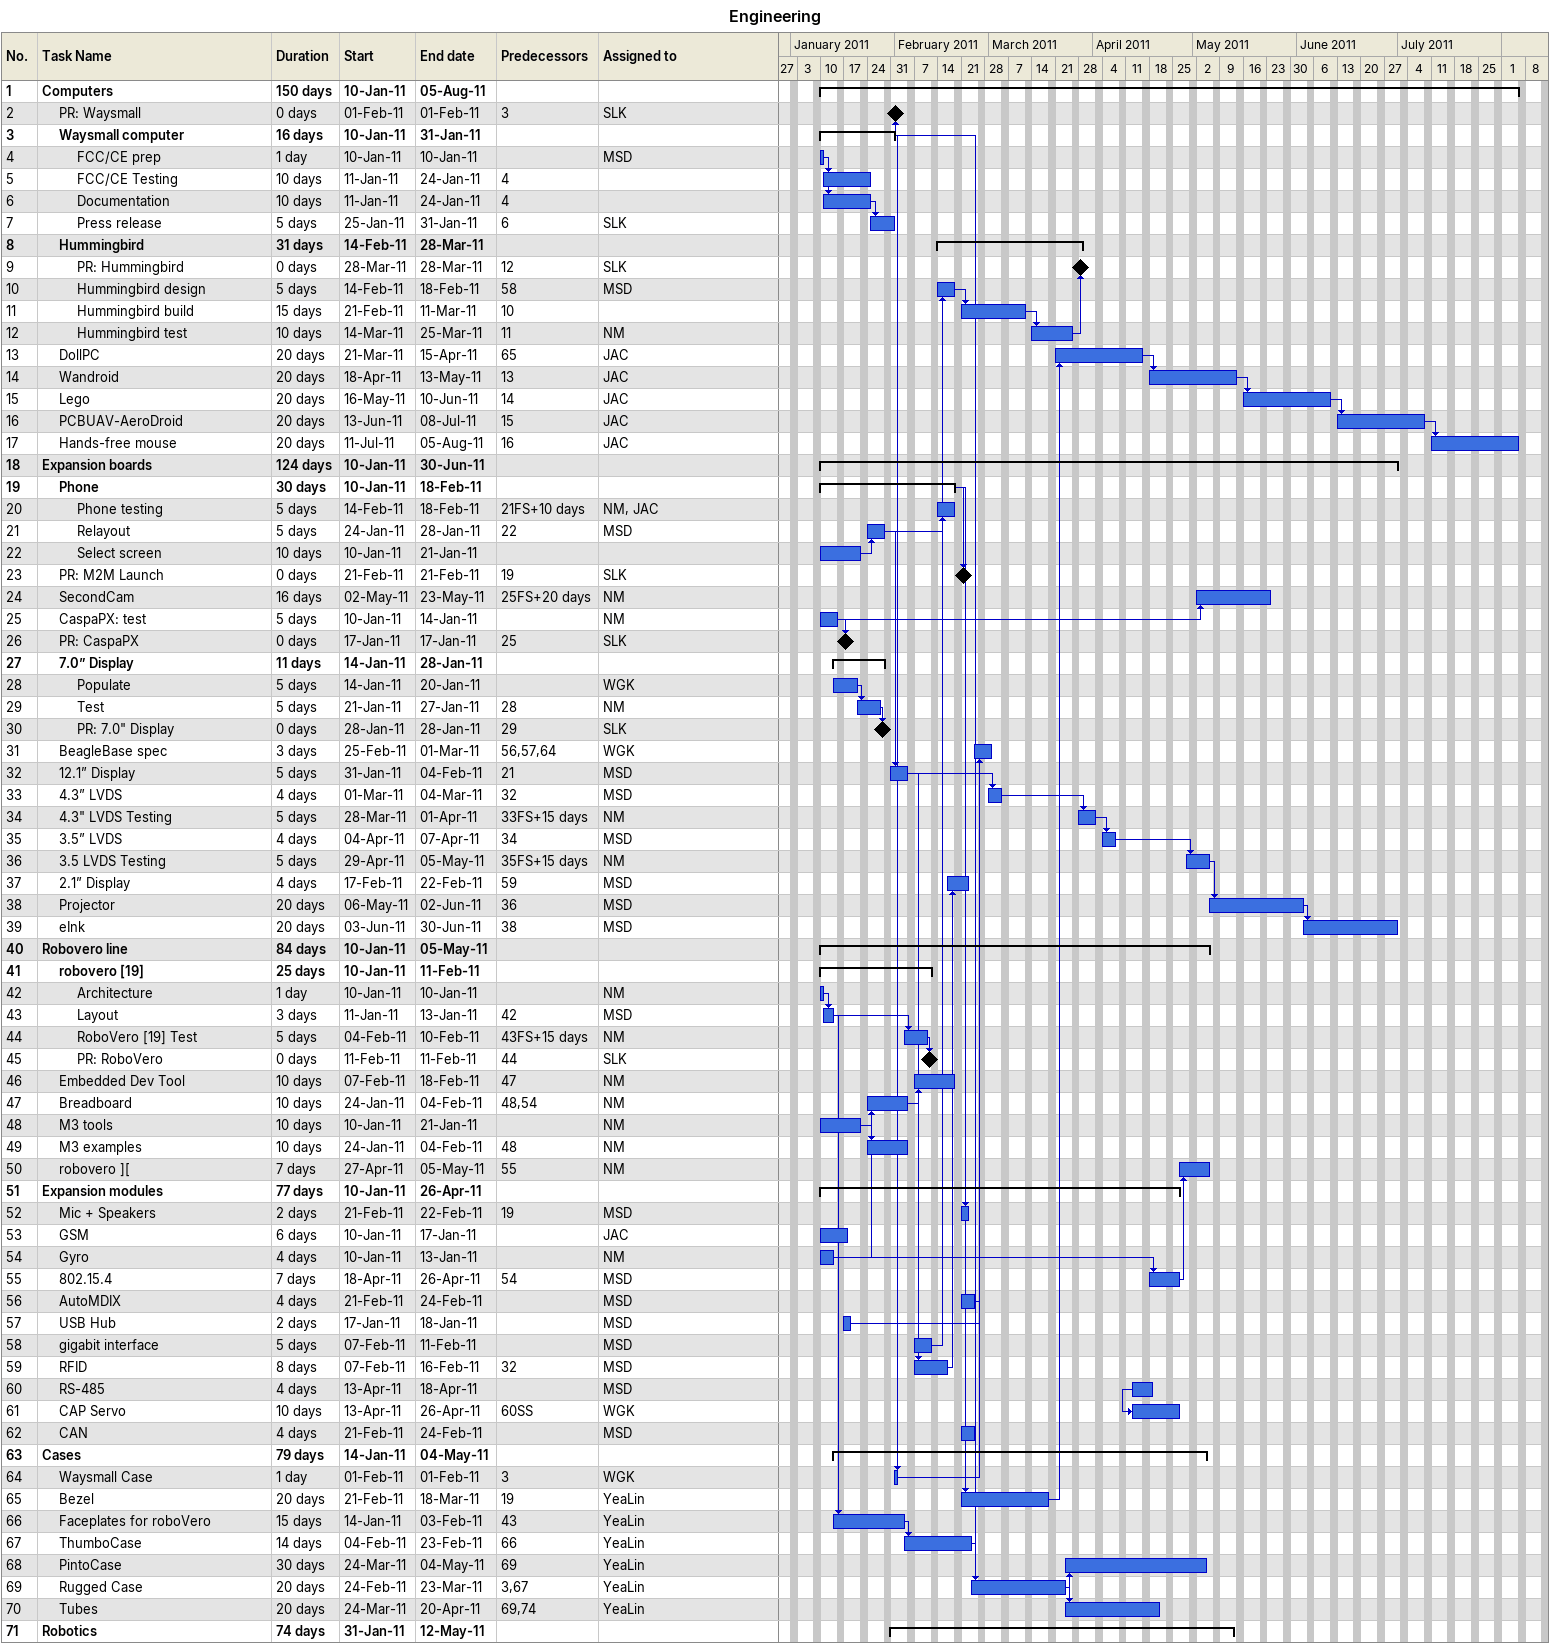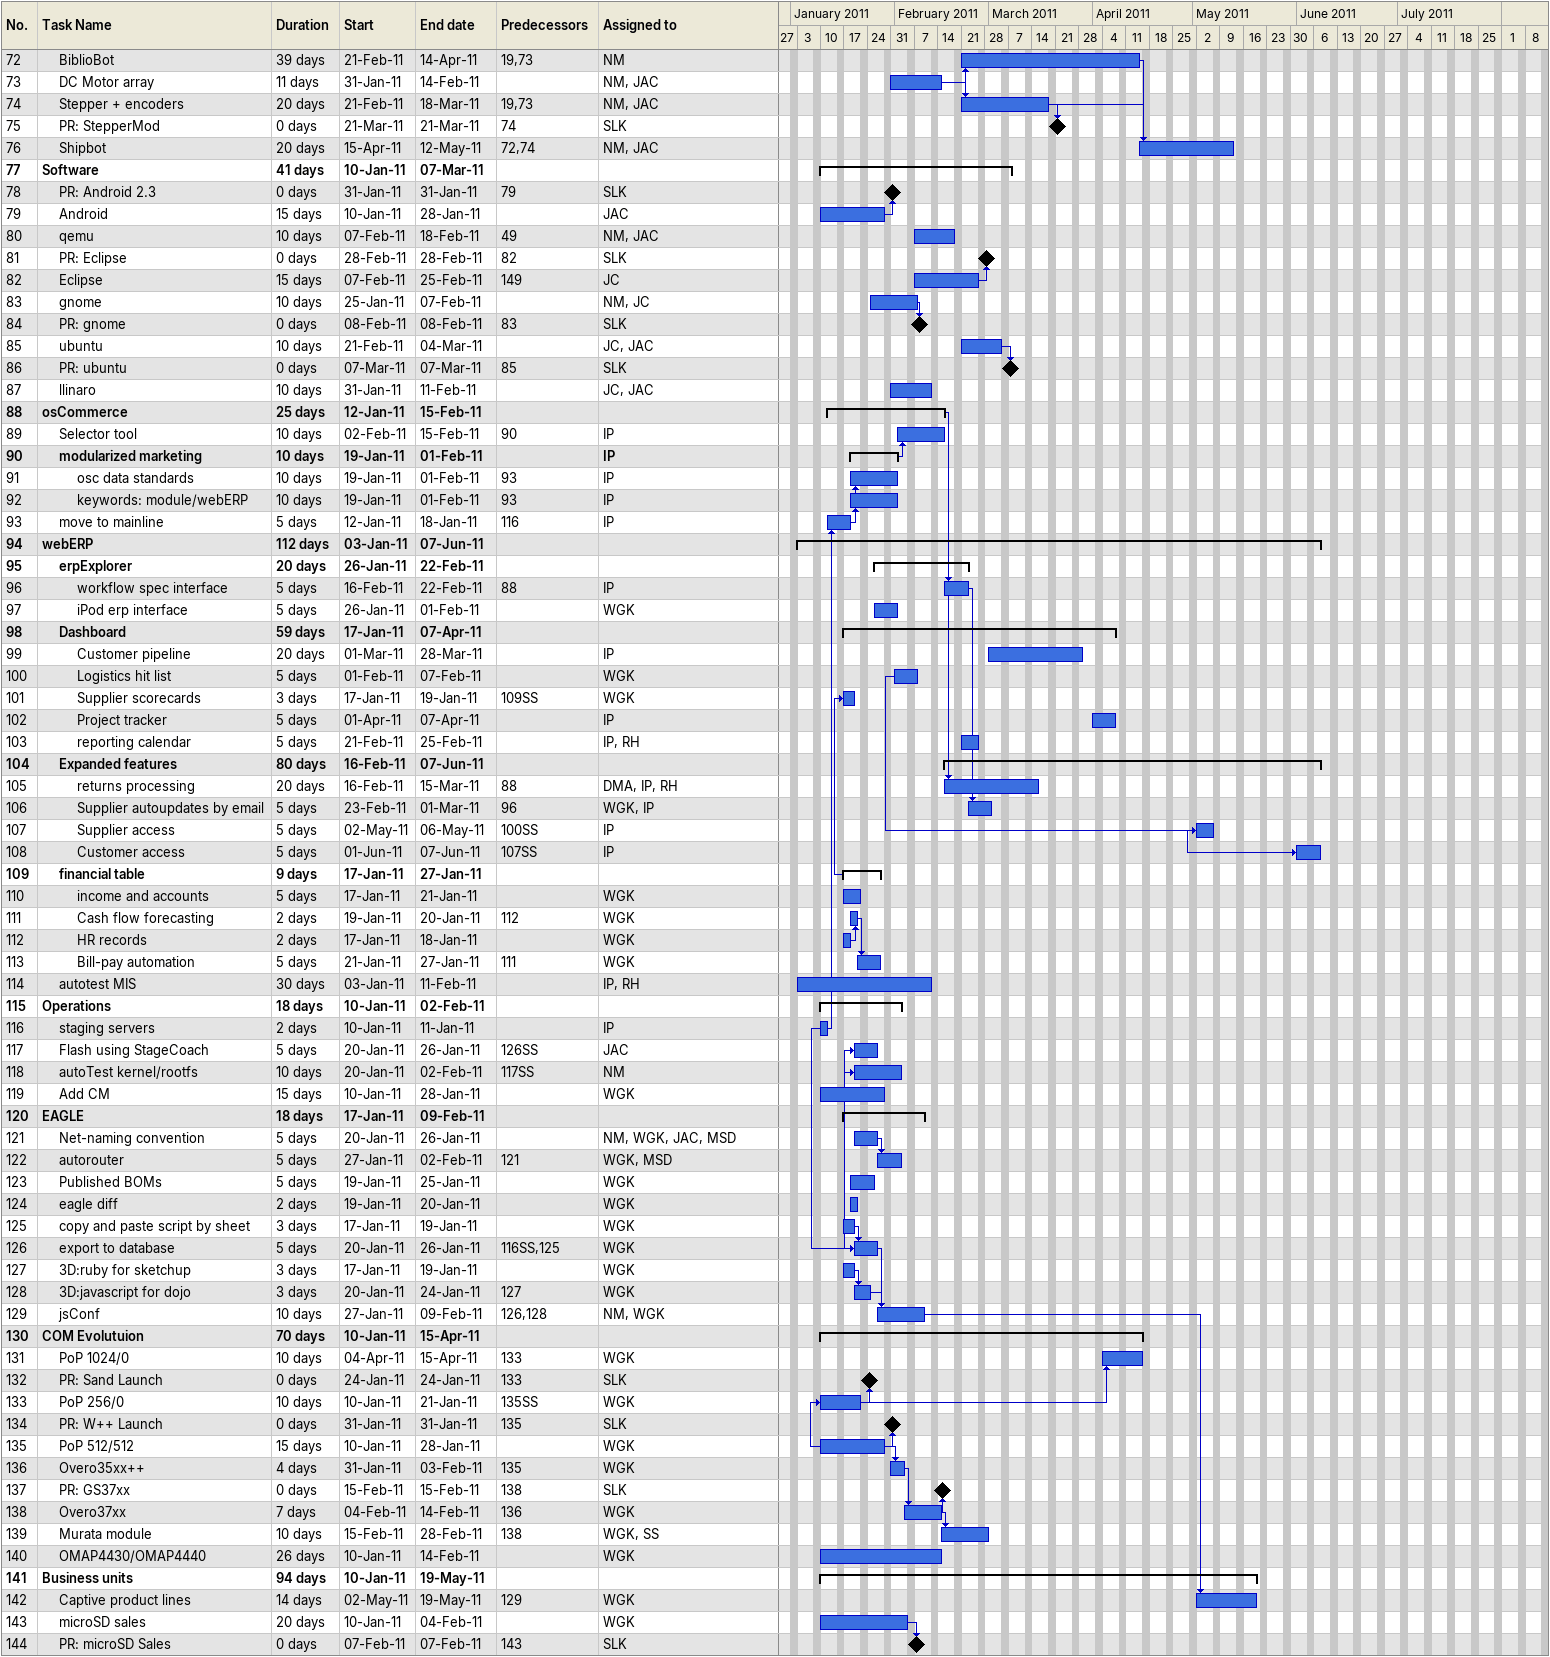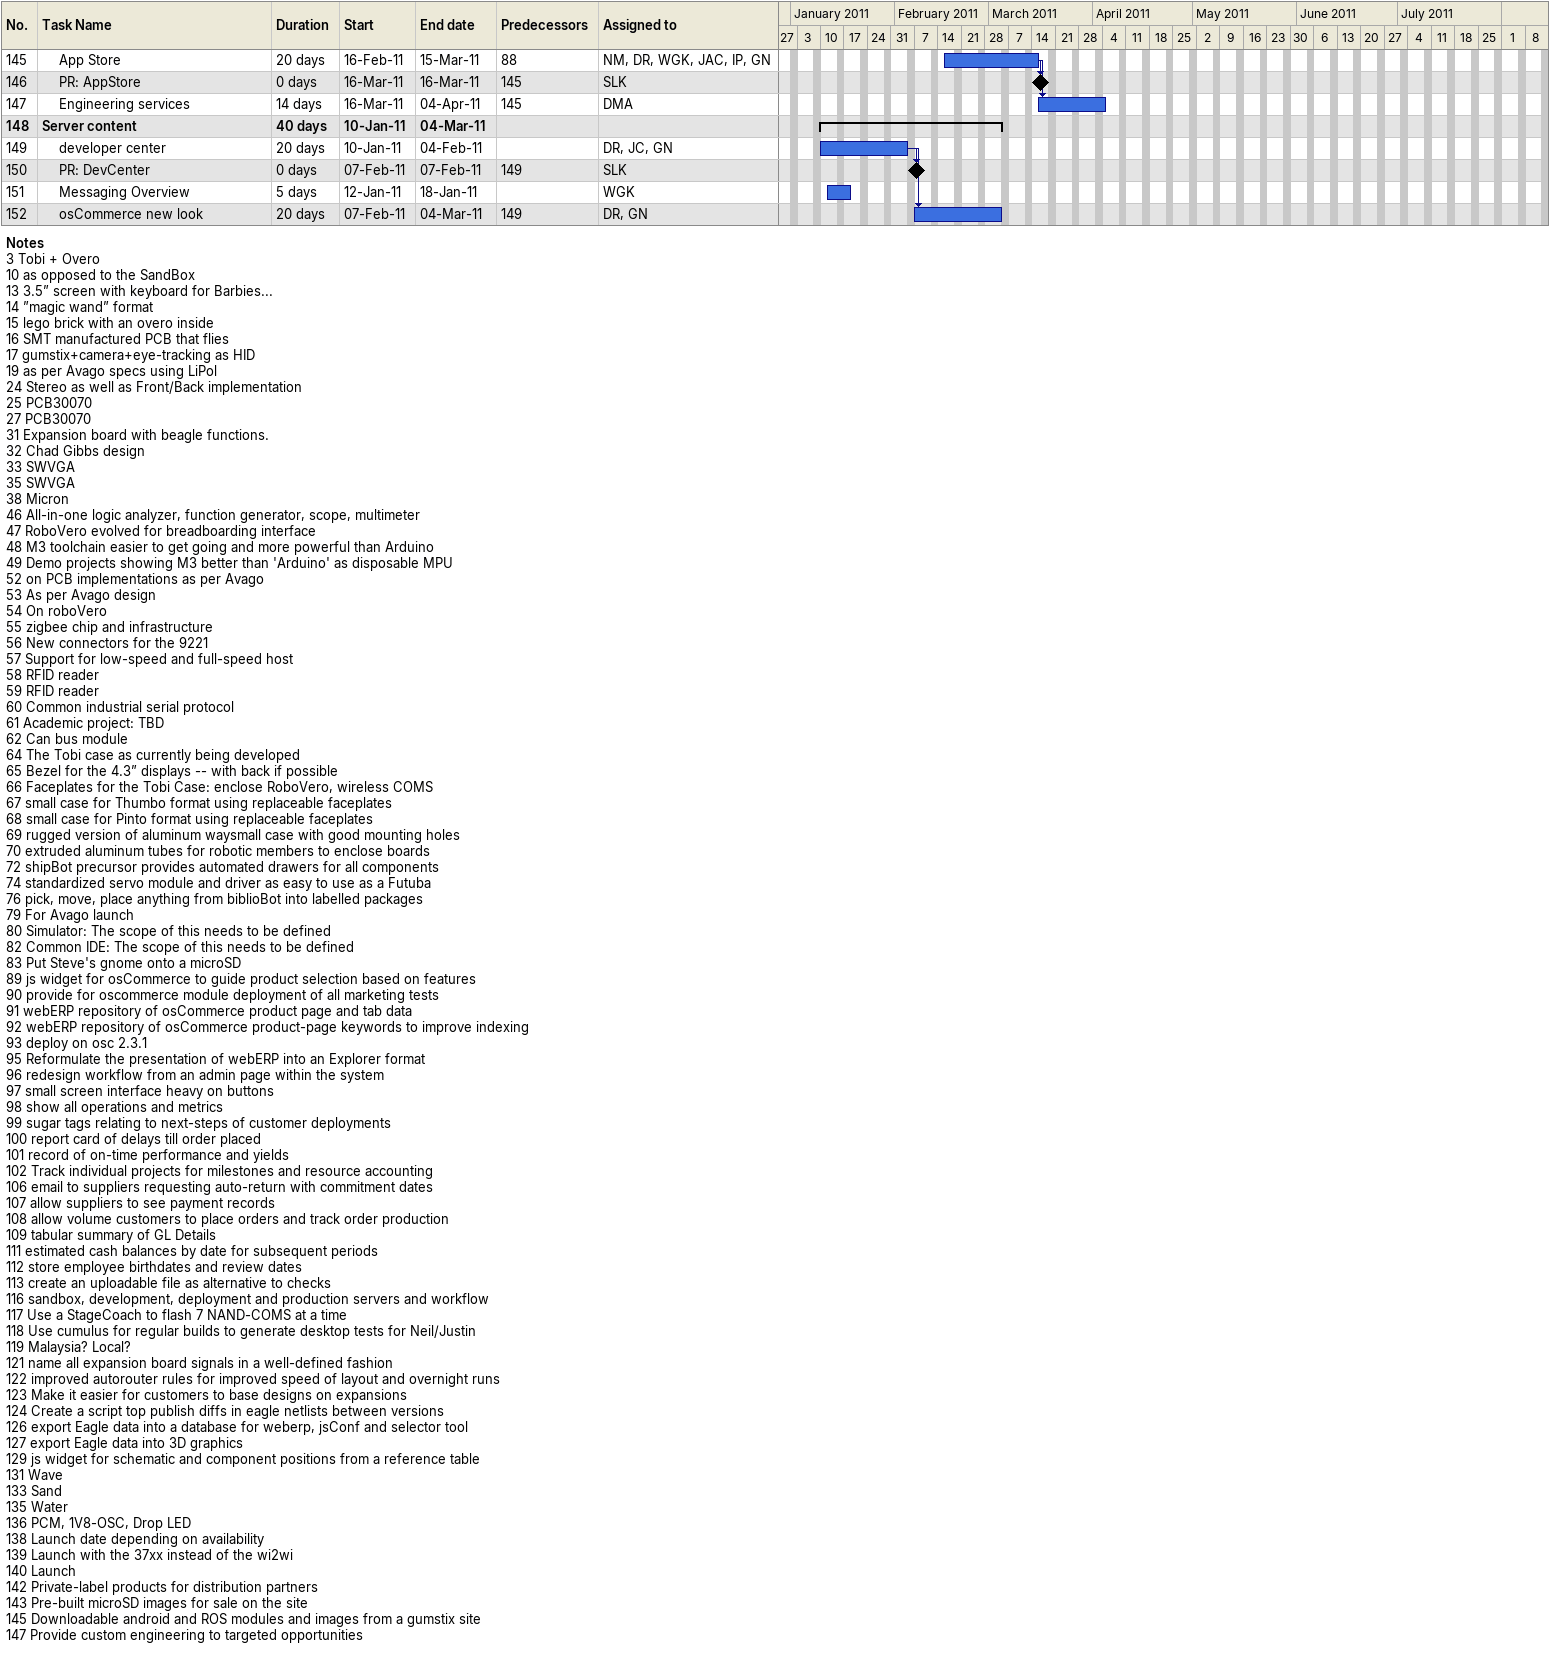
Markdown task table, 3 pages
Engineering

| ID | Level | Task | Duration | Start | Finish | Predecessors | Resources |
|---|---|---|---|---|---|---|---|
| 1 | 1 | **Computers** | 150d | 2011-01-10 | 2011-08-05 |  |  |
| 2 | 2 | PR: Waysmall | 0d | 2011-02-01 | 2011-02-01 | 3 | SLK |
| 3 | 2 | **Waysmall computer** | 16d | 2011-01-10 | 2011-01-31 |  |  |
| 4 | 3 | FCC/CE prep | 1d | 2011-01-10 | 2011-01-10 |  | MSD |
| 5 | 3 | FCC/CE Testing | 10d | 2011-01-11 | 2011-01-24 | 4 |  |
| 6 | 3 | Documentation | 10d | 2011-01-11 | 2011-01-24 | 4 |  |
| 7 | 3 | Press release | 5d | 2011-01-25 | 2011-01-31 | 6 | SLK |
| 8 | 2 | **Hummingbird** | 31d | 2011-02-14 | 2011-03-28 |  |  |
| 9 | 3 | PR: Hummingbird | 0d | 2011-03-28 | 2011-03-28 | 12 | SLK |
| 10 | 3 | Hummingbird design | 5d | 2011-02-14 | 2011-02-18 | 58 | MSD |
| 11 | 3 | Hummingbird build | 15d | 2011-02-21 | 2011-03-11 | 10 |  |
| 12 | 3 | Hummingbird test | 10d | 2011-03-14 | 2011-03-25 | 11 | NM |
| 13 | 2 | DollPC | 20d | 2011-03-21 | 2011-04-15 | 65 | JAC |
| 14 | 2 | Wandroid | 20d | 2011-04-18 | 2011-05-13 | 13 | JAC |
| 15 | 2 | Lego | 20d | 2011-05-16 | 2011-06-10 | 14 | JAC |
| 16 | 2 | PCBUAV-AeroDroid | 20d | 2011-06-13 | 2011-07-08 | 15 | JAC |
| 17 | 2 | Hands-free mouse | 20d | 2011-07-11 | 2011-08-05 | 16 | JAC |
| 18 | 1 | **Expansion boards** | 124d | 2011-01-10 | 2011-06-30 |  |  |
| 19 | 2 | **Phone** | 30d | 2011-01-10 | 2011-02-18 |  |  |
| 20 | 3 | Phone testing | 5d | 2011-02-14 | 2011-02-18 | 21FS+10d | NM, JAC |
| 21 | 3 | Relayout | 5d | 2011-01-24 | 2011-01-28 | 22 | MSD |
| 22 | 3 | Select screen | 10d | 2011-01-10 | 2011-01-21 |  |  |
| 23 | 2 | PR: M2M Launch | 0d | 2011-02-21 | 2011-02-21 | 19 | SLK |
| 24 | 2 | SecondCam | 16d | 2011-05-02 | 2011-05-23 | 25FS+20d | NM |
| 25 | 2 | CaspaPX: test | 5d | 2011-01-10 | 2011-01-14 |  | NM |
| 26 | 2 | PR: CaspaPX | 0d | 2011-01-17 | 2011-01-17 | 25 | SLK |
| 27 | 2 | **7.0” Display** | 11d | 2011-01-14 | 2011-01-28 |  |  |
| 28 | 3 | Populate | 5d | 2011-01-14 | 2011-01-20 |  | WGK |
| 29 | 3 | Test | 5d | 2011-01-21 | 2011-01-27 | 28 | NM |
| 30 | 3 | PR: 7.0" Display | 0d | 2011-01-28 | 2011-01-28 | 29 | SLK |
| 31 | 2 | BeagleBase spec | 3d | 2011-02-25 | 2011-03-01 | 56, 57, 64 | WGK |
| 32 | 2 | 12.1” Display | 5d | 2011-01-31 | 2011-02-04 | 21 | MSD |
| 33 | 2 | 4.3” LVDS | 4d | 2011-03-01 | 2011-03-04 | 32 | MSD |
| 34 | 2 | 4.3" LVDS Testing | 5d | 2011-03-28 | 2011-04-01 | 33FS+15d | NM |
| 35 | 2 | 3.5” LVDS | 4d | 2011-04-04 | 2011-04-07 | 34 | MSD |
| 36 | 2 | 3.5 LVDS Testing | 5d | 2011-04-29 | 2011-05-05 | 35FS+15d | NM |
| 37 | 2 | 2.1” Display | 4d | 2011-02-17 | 2011-02-22 | 59 | MSD |
| 38 | 2 | Projector | 20d | 2011-05-06 | 2011-06-02 | 36 | MSD |
| 39 | 2 | eInk | 20d | 2011-06-03 | 2011-06-30 | 38 | MSD |
| 40 | 1 | **Robovero line** | 84d | 2011-01-10 | 2011-05-05 |  |  |
| 41 | 2 | **robovero [19]** | 25d | 2011-01-10 | 2011-02-11 |  |  |
| 42 | 3 | Architecture | 1d | 2011-01-10 | 2011-01-10 |  | NM |
| 43 | 3 | Layout | 3d | 2011-01-11 | 2011-01-13 | 42 | MSD |
| 44 | 3 | RoboVero [19] Test | 5d | 2011-02-04 | 2011-02-10 | 43FS+15d | NM |
| 45 | 3 | PR: RoboVero | 0d | 2011-02-11 | 2011-02-11 | 44 | SLK |
| 46 | 2 | Embedded Dev Tool | 10d | 2011-02-07 | 2011-02-18 | 47 | NM |
| 47 | 2 | Breadboard | 10d | 2011-01-24 | 2011-02-04 | 48, 54 | NM |
| 48 | 2 | M3 tools | 10d | 2011-01-10 | 2011-01-21 |  | NM |
| 49 | 2 | M3 examples | 10d | 2011-01-24 | 2011-02-04 | 48 | NM |
| 50 | 2 | robovero ][ | 7d | 2011-04-27 | 2011-05-05 | 55 | NM |
| 51 | 1 | **Expansion modules** | 77d | 2011-01-10 | 2011-04-26 |  |  |
| 52 | 2 | Mic + Speakers | 2d | 2011-02-21 | 2011-02-22 | 19 | MSD |
| 53 | 2 | GSM | 6d | 2011-01-10 | 2011-01-17 |  | JAC |
| 54 | 2 | Gyro | 4d | 2011-01-10 | 2011-01-13 |  | NM |
| 55 | 2 | 802.15.4 | 7d | 2011-04-18 | 2011-04-26 | 54 | MSD |
| 56 | 2 | AutoMDIX | 4d | 2011-02-21 | 2011-02-24 |  | MSD |
| 57 | 2 | USB Hub | 2d | 2011-01-17 | 2011-01-18 |  | MSD |
| 58 | 2 | gigabit interface | 5d | 2011-02-07 | 2011-02-11 |  | MSD |
| 59 | 2 | RFID | 8d | 2011-02-07 | 2011-02-16 | 32 | MSD |
| 60 | 2 | RS-485 | 4d | 2011-04-13 | 2011-04-18 |  | MSD |
| 61 | 2 | CAP Servo | 10d | 2011-04-13 | 2011-04-26 | 60SS | WGK |
| 62 | 2 | CAN | 4d | 2011-02-21 | 2011-02-24 |  | MSD |
| 63 | 1 | **Cases** | 79d | 2011-01-14 | 2011-05-04 |  |  |
| 64 | 2 | Waysmall Case | 1d | 2011-02-01 | 2011-02-01 | 3 | WGK |
| 65 | 2 | Bezel | 20d | 2011-02-21 | 2011-03-18 | 19 | YeaLin |
| 66 | 2 | Faceplates for roboVero | 15d | 2011-01-14 | 2011-02-03 | 43 | YeaLin |
| 67 | 2 | ThumboCase | 14d | 2011-02-04 | 2011-02-23 | 66 | YeaLin |
| 68 | 2 | PintoCase | 30d | 2011-03-24 | 2011-05-04 | 69 | YeaLin |
| 69 | 2 | Rugged Case | 20d | 2011-02-24 | 2011-03-23 | 3, 67 | YeaLin |
| 70 | 2 | Tubes | 20d | 2011-03-24 | 2011-04-20 | 69, 74 | YeaLin |
| 71 | 1 | **Robotics** | 74d | 2011-01-31 | 2011-05-12 |  |  |
| 72 | 2 | BiblioBot | 39d | 2011-02-21 | 2011-04-14 | 19, 73 | NM |
| 73 | 2 | DC Motor array | 11d | 2011-01-31 | 2011-02-14 |  | NM, JAC |
| 74 | 2 | Stepper + encoders | 20d | 2011-02-21 | 2011-03-18 | 19, 73 | NM, JAC |
| 75 | 2 | PR: StepperMod | 0d | 2011-03-21 | 2011-03-21 | 74 | SLK |
| 76 | 2 | Shipbot | 20d | 2011-04-15 | 2011-05-12 | 72, 74 | NM, JAC |
| 77 | 1 | **Software** | 41d | 2011-01-10 | 2011-03-07 |  |  |
| 78 | 2 | PR: Android 2.3 | 0d | 2011-01-31 | 2011-01-31 | 79 | SLK |
| 79 | 2 | Android | 15d | 2011-01-10 | 2011-01-28 |  | JAC |
| 80 | 2 | qemu | 10d | 2011-02-07 | 2011-02-18 | 49 | NM, JAC |
| 81 | 2 | PR: Eclipse | 0d | 2011-02-28 | 2011-02-28 | 82 | SLK |
| 82 | 2 | Eclipse | 15d | 2011-02-07 | 2011-02-25 | 149 | JC |
| 83 | 2 | gnome | 10d | 2011-01-25 | 2011-02-07 |  | NM, JC |
| 84 | 2 | PR: gnome | 0d | 2011-02-08 | 2011-02-08 | 83 | SLK |
| 85 | 2 | ubuntu | 10d | 2011-02-21 | 2011-03-04 |  | JC, JAC |
| 86 | 2 | PR: ubuntu | 0d | 2011-03-07 | 2011-03-07 | 85 | SLK |
| 87 | 2 | llinaro | 10d | 2011-01-31 | 2011-02-11 |  | JC, JAC |
| 88 | 1 | **osCommerce** | 25d | 2011-01-12 | 2011-02-15 |  |  |
| 89 | 2 | Selector tool | 10d | 2011-02-02 | 2011-02-15 | 90 | IP |
| 90 | 2 | **modularized marketing** | 10d | 2011-01-19 | 2011-02-01 |  | IP |
| 91 | 3 | osc data standards | 10d | 2011-01-19 | 2011-02-01 | 93 | IP |
| 92 | 3 | keywords: module/webERP | 10d | 2011-01-19 | 2011-02-01 | 93 | IP |
| 93 | 2 | move to mainline | 5d | 2011-01-12 | 2011-01-18 | 116 | IP |
| 94 | 1 | **webERP** | 112d | 2011-01-03 | 2011-06-07 |  |  |
| 95 | 2 | **erpExplorer** | 20d | 2011-01-26 | 2011-02-22 |  |  |
| 96 | 3 | workflow spec interface | 5d | 2011-02-16 | 2011-02-22 | 88 | IP |
| 97 | 3 | iPod erp interface | 5d | 2011-01-26 | 2011-02-01 |  | WGK |
| 98 | 2 | **Dashboard** | 59d | 2011-01-17 | 2011-04-07 |  |  |
| 99 | 3 | Customer pipeline | 20d | 2011-03-01 | 2011-03-28 |  | IP |
| 100 | 3 | Logistics hit list | 5d | 2011-02-01 | 2011-02-07 |  | WGK |
| 101 | 3 | Supplier scorecards | 3d | 2011-01-17 | 2011-01-19 | 109SS | WGK |
| 102 | 3 | Project tracker | 5d | 2011-04-01 | 2011-04-07 |  | IP |
| 103 | 3 | reporting calendar | 5d | 2011-02-21 | 2011-02-25 |  | IP, RH |
| 104 | 2 | **Expanded features** | 80d | 2011-02-16 | 2011-06-07 |  |  |
| 105 | 3 | returns processing | 20d | 2011-02-16 | 2011-03-15 | 88 | DMA, IP, RH |
| 106 | 3 | Supplier autoupdates by email | 5d | 2011-02-23 | 2011-03-01 | 96 | WGK, IP |
| 107 | 3 | Supplier access | 5d | 2011-05-02 | 2011-05-06 | 100SS | IP |
| 108 | 3 | Customer access | 5d | 2011-06-01 | 2011-06-07 | 107SS | IP |
| 109 | 2 | **financial table** | 9d | 2011-01-17 | 2011-01-27 |  |  |
| 110 | 3 | income and accounts | 5d | 2011-01-17 | 2011-01-21 |  | WGK |
| 111 | 3 | Cash flow forecasting | 2d | 2011-01-19 | 2011-01-20 | 112 | WGK |
| 112 | 3 | HR records | 2d | 2011-01-17 | 2011-01-18 |  | WGK |
| 113 | 3 | Bill-pay automation | 5d | 2011-01-21 | 2011-01-27 | 111 | WGK |
| 114 | 2 | autotest MIS | 30d | 2011-01-03 | 2011-02-11 |  | IP, RH |
| 115 | 1 | **Operations** | 18d | 2011-01-10 | 2011-02-02 |  |  |
| 116 | 2 | staging servers | 2d | 2011-01-10 | 2011-01-11 |  | IP |
| 117 | 2 | Flash using StageCoach | 5d | 2011-01-20 | 2011-01-26 | 126SS | JAC |
| 118 | 2 | autoTest kernel/rootfs | 10d | 2011-01-20 | 2011-02-02 | 117SS | NM |
| 119 | 2 | Add CM | 15d | 2011-01-10 | 2011-01-28 |  | WGK |
| 120 | 1 | **EAGLE** | 18d | 2011-01-17 | 2011-02-09 |  |  |
| 121 | 2 | Net-naming convention | 5d | 2011-01-20 | 2011-01-26 |  | NM, WGK, JAC, MSD |
| 122 | 2 | autorouter | 5d | 2011-01-27 | 2011-02-02 | 121 | WGK, MSD |
| 123 | 2 | Published BOMs | 5d | 2011-01-19 | 2011-01-25 |  | WGK |
| 124 | 2 | eagle diff | 2d | 2011-01-19 | 2011-01-20 |  | WGK |
| 125 | 2 | copy and paste script by sheet | 3d | 2011-01-17 | 2011-01-19 |  | WGK |
| 126 | 2 | export to database | 5d | 2011-01-20 | 2011-01-26 | 116SS, 125 | WGK |
| 127 | 2 | 3D:ruby for sketchup | 3d | 2011-01-17 | 2011-01-19 |  | WGK |
| 128 | 2 | 3D:javascript for dojo | 3d | 2011-01-20 | 2011-01-24 | 127 | WGK |
| 129 | 2 | jsConf | 10d | 2011-01-27 | 2011-02-09 | 126, 128 | NM, WGK |
| 130 | 1 | **COM Evolutuion** | 70d | 2011-01-10 | 2011-04-15 |  |  |
| 131 | 2 | PoP 1024/0 | 10d | 2011-04-04 | 2011-04-15 | 133 | WGK |
| 132 | 2 | PR: Sand Launch | 0d | 2011-01-24 | 2011-01-24 | 133 | SLK |
| 133 | 2 | PoP 256/0 | 10d | 2011-01-10 | 2011-01-21 | 135SS | WGK |
| 134 | 2 | PR: W++ Launch | 0d | 2011-01-31 | 2011-01-31 | 135 | SLK |
| 135 | 2 | PoP 512/512 | 15d | 2011-01-10 | 2011-01-28 |  | WGK |
| 136 | 2 | Overo35xx++ | 4d | 2011-01-31 | 2011-02-03 | 135 | WGK |
| 137 | 2 | PR: GS37xx | 0d | 2011-02-15 | 2011-02-15 | 138 | SLK |
| 138 | 2 | Overo37xx | 7d | 2011-02-04 | 2011-02-14 | 136 | WGK |
| 139 | 2 | Murata module | 10d | 2011-02-15 | 2011-02-28 | 138 | WGK, SS |
| 140 | 2 | OMAP4430/OMAP4440 | 26d | 2011-01-10 | 2011-02-14 |  | WGK |
| 141 | 1 | **Business units** | 94d | 2011-01-10 | 2011-05-19 |  |  |
| 142 | 2 | Captive product lines | 14d | 2011-05-02 | 2011-05-19 | 129 | WGK |
| 143 | 2 | microSD sales | 20d | 2011-01-10 | 2011-02-04 |  | WGK |
| 144 | 2 | PR: microSD Sales | 0d | 2011-02-07 | 2011-02-07 | 143 | SLK |
| 145 | 2 | App Store | 20d | 2011-02-16 | 2011-03-15 | 88 | NM, DR, WGK, JAC, IP, GN |
| 146 | 2 | PR: AppStore | 0d | 2011-03-16 | 2011-03-16 | 145 | SLK |
| 147 | 2 | Engineering services | 14d | 2011-03-16 | 2011-04-04 | 145 | DMA |
| 148 | 1 | **Server content** | 40d | 2011-01-10 | 2011-03-04 |  |  |
| 149 | 2 | developer center | 20d | 2011-01-10 | 2011-02-04 |  | DR, JC, GN |
| 150 | 2 | PR: DevCenter | 0d | 2011-02-07 | 2011-02-07 | 149 | SLK |
| 151 | 2 | Messaging Overview | 5d | 2011-01-12 | 2011-01-18 |  | WGK |
| 152 | 2 | osCommerce new look | 20d | 2011-02-07 | 2011-03-04 | 149 | DR, GN |

Notes
- 3: Tobi + Overo
- 10: as opposed to the SandBox
- 13: 3.5” screen with keyboard for Barbies...
- 14: ”magic wand” format
- 15: lego brick with an overo inside
- 16: SMT manufactured PCB that flies
- 17: gumstix+camera+eye-tracking as HID
- 19: as per Avago specs using LiPol
- 24: Stereo as well as Front/Back implementation
- 25: PCB30070
- 27: PCB30070
- 31: Expansion board with beagle functions.
- 32: Chad Gibbs design
- 33: SWVGA
- 35: SWVGA
- 38: Micron
- 46: All-in-one logic analyzer, function generator, scope, multimeter
- 47: RoboVero evolved for breadboarding interface
- 48: M3 toolchain easier to get going and more powerful than Arduino
- 49: Demo projects showing M3 better than 'Arduino' as disposable MPU
- 52: on PCB implementations as per Avago
- 53: As per Avago design
- 54: On roboVero
- 55: zigbee chip and infrastructure
- 56: New connectors for the 9221
- 57: Support for low-speed and full-speed host
- 58: RFID reader
- 59: RFID reader
- 60: Common industrial serial protocol
- 61: Academic project: TBD
- 62: Can bus module
- 64: The Tobi case as currently being developed
- 65: Bezel for the 4.3” displays -- with back if possible
- 66: Faceplates for the Tobi Case: enclose RoboVero, wireless COMS
- 67: small case for Thumbo format using replaceable faceplates
- 68: small case for Pinto format using replaceable faceplates
- 69: rugged version of aluminum waysmall case with good mounting holes
- 70: extruded aluminum tubes for robotic members to enclose boards
- 72: shipBot precursor provides automated drawers for all components
- 74: standardized servo module and driver as easy to use as a Futuba
- 76: pick, move, place anything from biblioBot into labelled packages
- 79: For Avago launch
- 80: Simulator: The scope of this needs to be defined
- 82: Common IDE: The scope of this needs to be defined
- 83: Put Steve's gnome onto a microSD
- 89: js widget for osCommerce to guide product selection based on features
- 90: provide for oscommerce module deployment of all marketing tests
- 91: webERP repository of osCommerce product page and tab data
- 92: webERP repository of osCommerce product-page keywords to improve indexing
- 93: deploy on osc 2.3.1
- 95: Reformulate the presentation of webERP into an Explorer format
- 96: redesign workflow from an admin page within the system
- 97: small screen interface heavy on buttons
- 98: show all operations and metrics
- 99: sugar tags relating to next-steps of customer deployments
- 100: report card of delays till order placed
- 101: record of on-time performance and yields
- 102: Track individual projects for milestones and resource accounting
- 106: email to suppliers requesting auto-return with commitment dates
- 107: allow suppliers to see payment records
- 108: allow volume customers to place orders and track order production
- 109: tabular summary of GL Details
- 111: estimated cash balances by date for subsequent periods
- 112: store employee birthdates and review dates
- 113: create an uploadable file as alternative to checks
- 116: sandbox, development, deployment and production servers and workflow
- 117: Use a StageCoach to flash 7 NAND-COMS at a time
- 118: Use cumulus for regular builds to generate desktop tests for Neil/Justin
- 119: Malaysia? Local?
- 121: name all expansion board signals in a well-defined fashion
- 122: improved autorouter rules for improved speed of layout and overnight runs
- 123: Make it easier for customers to base designs on expansions
- 124: Create a script top publish diffs in eagle netlists between versions
- 126: export Eagle data into a database for weberp, jsConf and selector tool
- 127: export Eagle data into 3D graphics
- 129: js widget for schematic and component positions from a reference table
- 131: Wave
- 133: Sand
- 135: Water
- 136: PCM, 1V8-OSC, Drop LED
- 138: Launch date depending on availability
- 139: Launch with the 37xx instead of the wi2wi
- 140: Launch
- 142: Private-label products for distribution partners
- 143: Pre-built microSD images for sale on the site
- 145: Downloadable android and ROS modules and images from a gumstix site
- 147: Provide custom engineering to targeted opportunities
